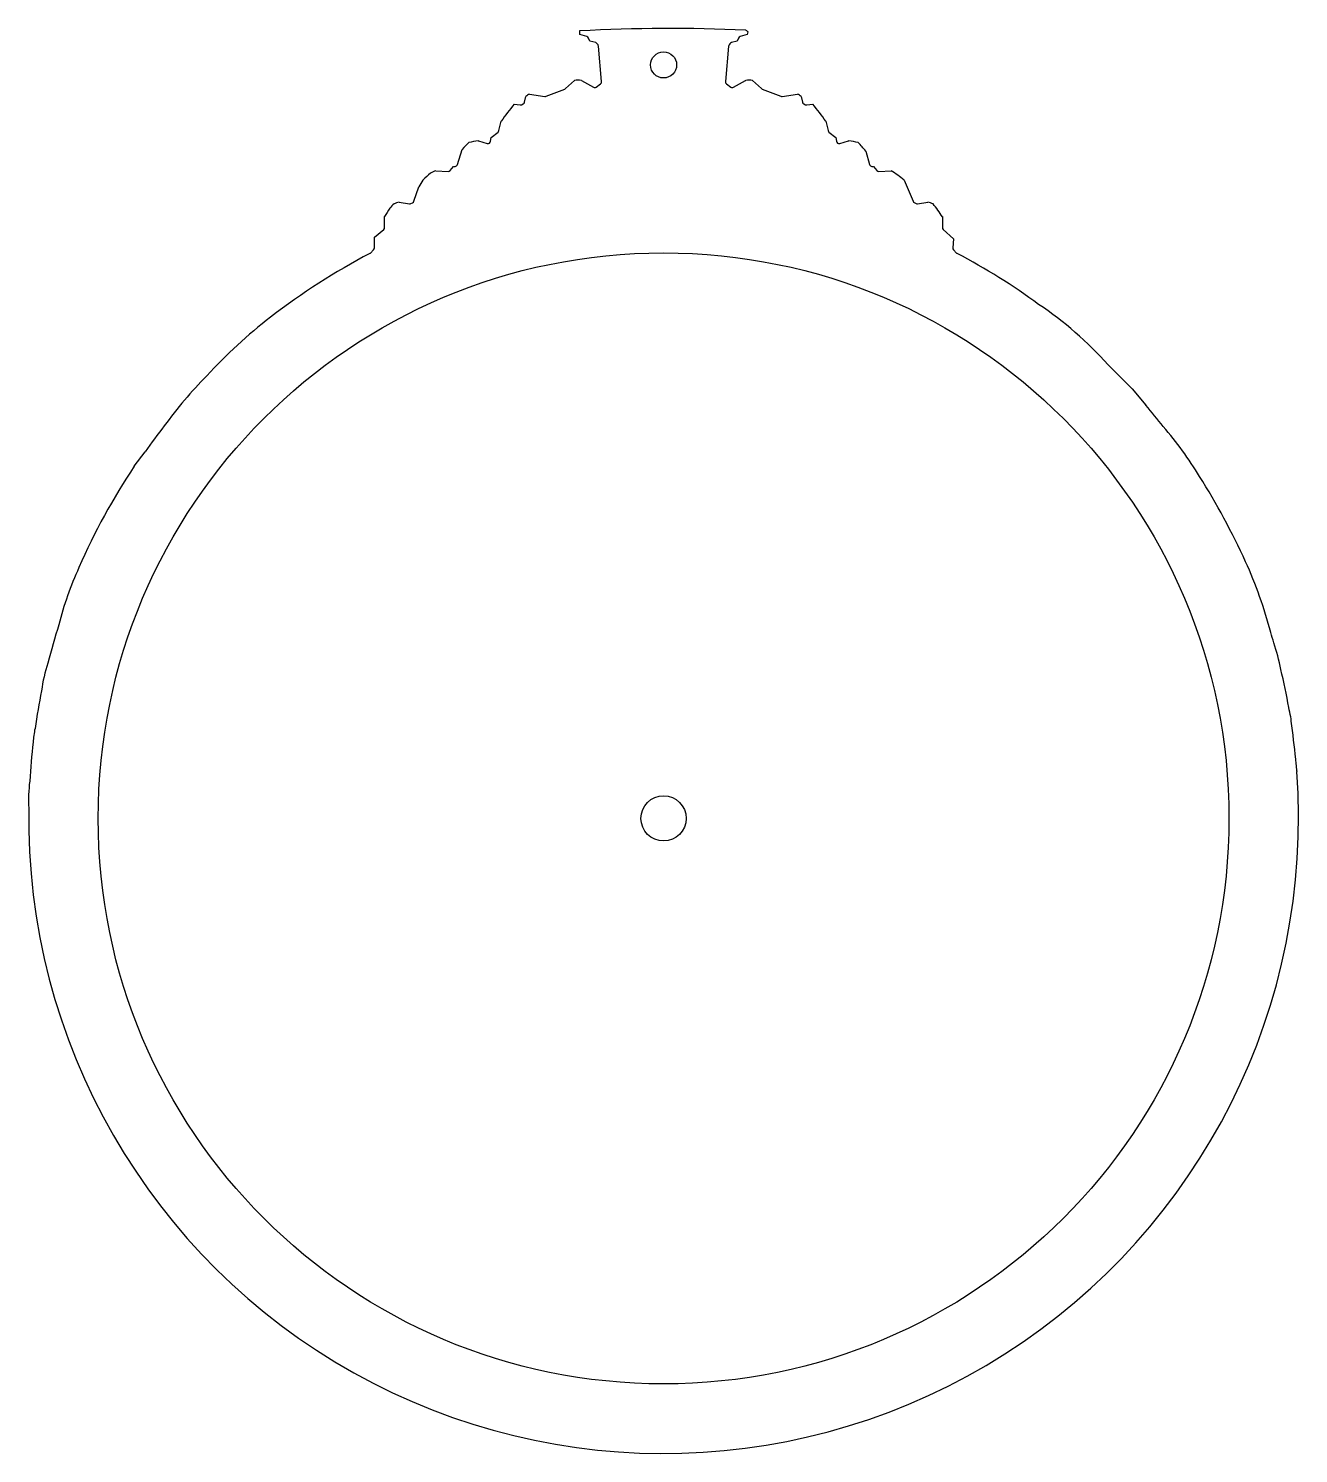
# Model space of a CAD drawing. Header units: millimetres. Extents: x -36.5 to 36.5, y -36.5 to 45.4.
import ezdxf

# ---------------------------------------------------------------- set-up
doc = ezdxf.new("R2010")
doc.units = ezdxf.units.MM
for name, color, linetype in [('CUT_INNER', 6, 'Continuous'), ('CUT_OUTER', 1, 'Continuous'), ('GUIDE', 3, 'Continuous')]:
    doc.layers.add(name, color=color, linetype=linetype)

msp = doc.modelspace()

# ---------------------------------------------------------------- linework, layer by layer
at = {"layer": 'CUT_INNER'}
for centre, radius in [((0, 43.3), 0.75), ((0, 0), 1.3)]:
    msp.add_circle(centre, radius, dxfattribs=at)
at = {"layer": 'CUT_OUTER'}
for points in [[(-4.404, 44.929), (-4.821, 45.054), (-4.824, 45.055)], [(4.819, 45.055), (4.815, 45.054), (4.399, 44.929)], [(-3.902, 44.58), (-4.234, 44.663), (-4.237, 44.664), (-4.238, 44.667), (-4.308, 44.841)], [(-3.768, 44.45), (-3.813, 44.517)], [(-3.559, 42.349), (-3.744, 44.381)], [(3.739, 44.381), (3.554, 42.349)], [(3.808, 44.517), (3.763, 44.45)], [(4.302, 44.841), (4.233, 44.667), (4.231, 44.664), (4.228, 44.663), (3.896, 44.58)], [(-6.745, 41.497), (-5.682, 41.912)], [(-5.636, 41.941), (-5.121, 42.41), (-5.118, 42.412)], [(-4.726, 42.412), (-4.723, 42.41), (-4.028, 42.019)], [(-3.865, 42.03), (-3.619, 42.215)], [(3.613, 42.215), (3.859, 42.03)], [(4.023, 42.019), (4.718, 42.41), (4.721, 42.412)], [(5.112, 42.412), (5.115, 42.41), (5.63, 41.941)], [(5.677, 41.912), (6.739, 41.497)], [(-8.594, 41.041), (-8.59, 41.041), (-8.247, 40.998)], [(-8.161, 41.013), (-8.068, 41.059)], [(-7.989, 41.157), (-7.909, 41.478), (-7.908, 41.482)], [(-7.712, 41.628), (-7.709, 41.628), (-6.823, 41.488)], [(6.817, 41.488), (7.703, 41.628), (7.707, 41.628)], [(7.902, 41.482), (7.904, 41.478), (7.984, 41.157)], [(8.062, 41.059), (8.156, 41.013)], [(8.241, 40.998), (8.585, 41.041), (8.588, 41.041)], [(-9.942, 38.914), (-9.916, 39.129), (-9.915, 39.132), (-9.912, 39.135), (-9.516, 39.443)], [(-9.462, 39.525), (-9.329, 40.059), (-9.328, 40.062)], [(9.322, 40.062), (9.323, 40.059), (9.457, 39.525)], [(9.51, 39.443), (9.907, 39.135), (9.91, 39.132), (9.91, 39.129), (9.937, 38.914)], [(-10.65, 38.936), (-10.646, 38.935), (-10.133, 38.789)], [(10.127, 38.789), (10.64, 38.935), (10.644, 38.936)], [(-11.841, 37.575), (-11.581, 38.443), (-11.579, 38.447)], [(11.623, 38.349), (11.624, 38.346), (11.837, 37.578)], [(-13.097, 37.223), (-13.093, 37.223), (-12.39, 37.179)], [(-12.265, 37.233), (-12.071, 37.465), (-12.069, 37.468), (-12.065, 37.468), (-11.985, 37.468)], [(11.982, 37.468), (12.06, 37.468), (12.063, 37.468), (12.066, 37.465), (12.259, 37.233)], [(12.384, 37.179), (13.088, 37.223), (13.091, 37.223)], [(-14.35, 35.471), (-14.077, 36.289), (-14.076, 36.293)], [(13.825, 36.685), (13.827, 36.681), (14.343, 35.463)], [(-15.202, 35.412), (-15.198, 35.411), (-14.613, 35.321)], [(-14.523, 35.336), (-14.425, 35.384)], [(14.414, 35.387), (14.517, 35.336)], [(14.607, 35.321), (15.193, 35.411), (15.196, 35.412)], [(-16.034, 33.965), (-16.034, 34.576), (-16.034, 34.58)], [(16.028, 34.58), (16.028, 34.576), (16.028, 33.96)], [(-16.621, 32.782), (-16.621, 33.401), (-16.621, 33.405), (-16.619, 33.407), (-16.088, 33.85)], [(16.076, 33.85), (16.662, 33.309), (16.665, 33.307), (16.665, 33.303), (16.622, 32.789)], [(-16.851, 32.49), (-16.665, 32.676)], [(16.665, 32.67), (16.845, 32.49)], [(26.947, 24.689), (27.722, 23.742)], [(-30.423, 20.24), (-29.801, 21.074)], [(36.398, 2.725), (36.401, 2.685)]]:
    msp.add_lwpolyline(points, dxfattribs=at)
for centre, radius, start, end in [((-2.875, 45.153), 1.951, 177.13173, 182.87053), ((0.448, -52.151), 97.544, 87.48912, 93.09794), ((3.827, 43.8), 1.745, 53.41706, 59.20193), ((3.416, 45.604), 1.506, 338.63181, 344.50888), ((-4.447, 44.785), 0.15, 21.80141, 73.27332), ((-3.938, 44.434), 0.15, 33.6244, 75.97632), ((-3.893, 44.367), 0.15, 5.19093, 33.6244), ((3.888, 44.367), 0.15, 146.3756, 174.79944), ((3.933, 44.434), 0.15, 104.02368, 146.3756), ((4.442, 44.785), 0.15, 106.72668, 158.19859), ((-5.737, 42.052), 0.15, 291.36782, 312.27562), ((-4.923, 38.215), 4.201, 87.32356, 92.66543), ((-3.955, 42.15), 0.15, 240.64478, 306.90409), ((-3.709, 42.335), 0.15, 306.90409, 5.19093), ((3.703, 42.335), 0.15, 174.79944, 233.12156), ((3.949, 42.15), 0.15, 233.12156, 299.35522), ((4.917, 38.624), 3.793, 87.04681, 92.96421), ((5.731, 42.052), 0.15, 227.72438, 248.63218), ((0.819, 33.216), 12.241, 140.25912, 145.9891), ((-8.228, 41.147), 0.15, 262.88156, 296.56505), ((-8.135, 41.194), 0.15, 296.56505, 345.92607), ((-6.329, 39.58), 2.472, 124.03437, 129.70128), ((-6.799, 41.636), 0.15, 261.0343, 291.36782), ((6.794, 41.636), 0.15, 248.63218, 278.9657), ((6.361, 39.629), 2.41, 50.2256, 56.03854), ((8.129, 41.194), 0.15, 194.02368, 243.47764), ((8.223, 41.147), 0.15, 243.47764, 277.11844), ((-1.243, 32.905), 12.761, 34.11473, 39.60978), ((-9.608, 39.561), 0.15, 307.85197, 345.9805), ((9.602, 39.561), 0.15, 194.05299, 232.14803), ((-7.452, 34.711), 5.567, 132.14839, 137.85012), ((-9.956, 33.59), 5.392, 97.39315, 103.20967), ((-10.091, 38.933), 0.15, 254.07072, 352.88156), ((10.086, 38.933), 0.15, 187.11844, 285.93733), ((9.844, 33.003), 5.987, 77.08244, 82.31964), ((6.228, 33.936), 6.969, 39.28238, 44.6976), ((-9.526, 32.286), 6.155, 128.89446, 134.38338), ((-11.586, 33.829), 3.715, 113.99262, 119.05893), ((-12.38, 37.329), 0.15, 266.42699, 320.22945), ((-11.985, 37.618), 0.15, 270, 343.31252), ((11.982, 37.618), 0.15, 195.5339, 270), ((12.375, 37.329), 0.15, 219.81257, 273.57301), ((8.068, 29.605), 9.125, 50.88057, 56.59785), ((-10.663, 34.435), 3.885, 144.62387, 151.43596), ((-13.634, 33.209), 2.81, 131.48704, 138.55246), ((-14.298, 32.211), 3.326, 105.76853, 111.0981), ((-14.59, 35.47), 0.15, 261.26371, 296.56505), ((-14.492, 35.518), 0.15, 296.56505, 341.55793), ((14.481, 35.521), 0.15, 202.94228, 243.43495), ((14.584, 35.47), 0.15, 243.43495, 278.74122), ((14.325, 32.308), 3.224, 68.82912, 74.33316), ((8.654, 29.738), 8.821, 33.28651, 39.20263), ((-10.519, 31.6), 6.269, 146.40122, 151.62031), ((-16.184, 33.965), 0.15, 309.80907, 0), ((16.178, 33.96), 0.15, 180, 227.28788), ((-16.771, 32.782), 0.15, 315, 360), ((16.771, 32.777), 0.15, 175.23931, 225), ((1.392, -2.31), 39.285, 117.72481, 127.62285), ((-16.957, 32.596), 0.15, 298.88425, 315), ((16.952, 32.596), 0.15, 225, 241.10952), ((0.176, 0.547), 36.024, 53.5835, 62.37642), ((10.328, 12.599), 20.324, 41.49263, 56.44535), ((-5.085, 6.086), 28.681, 127.61292, 137.59247), ((-8.662, 8.048), 24.736, 135.35994, 144.10268), ((-2841.448, -2883.203), 4084.547, 45.391774, 45.419259), ((0.529, 0.433), 35.816, 38.07279, 40.60206), ((-0.396, 0.295), 36.006, 141.82059, 144.75305), ((12.311, 8.392), 21.656, 31.31503, 40.72009), ((0.542, -0.459), 37.246, 146.23932, 156.46265), ((-4.254, -2.445), 41.446, 24.5154, 32.21267), ((10.318, 4.239), 25.414, 14.68703, 24.43472), ((-16, 6.372), 19.356, 155.44656, 165.78946), ((-0.287, 0.081), 36.201, 162.23987, 165.8653), ((3.841, 1.14), 32.494, 15.98956, 17.07916), ((25.981, 6.867), 9.65, 10.09459, 19.51379), ((-28.106, 6.423), 7.703, 161.06876, 173.17695), ((0.349, 0.073), 36.143, 10.02113, 13.57809), ((-0.095, 0.018), 36.403, 168.39978, 171.87331), ((30.172, 4.89), 5.954, 4.09766, 14.32116), ((-31.384, 4.136), 4.858, 167.79173, 177.2064), ((0.14, 0.015), 36.359, 4.92963, 8.38179), ((-0.357, 0.032), 36.141, 173.10119, 176.65946), ((0, 0), 36.5, 179.09243, 4.21888), ((33.789, 2.724), 2.61, 0.02466, 9.16946), ((-27.716, 1.032), 8.791, 172.77365, 182.96063)]:
    msp.add_arc(centre, radius, start, end, dxfattribs=at)
at = {"layer": 'GUIDE'}
msp.add_circle((0, 0), 32.5, dxfattribs=at)

doc.saveas('drawing.dxf')
